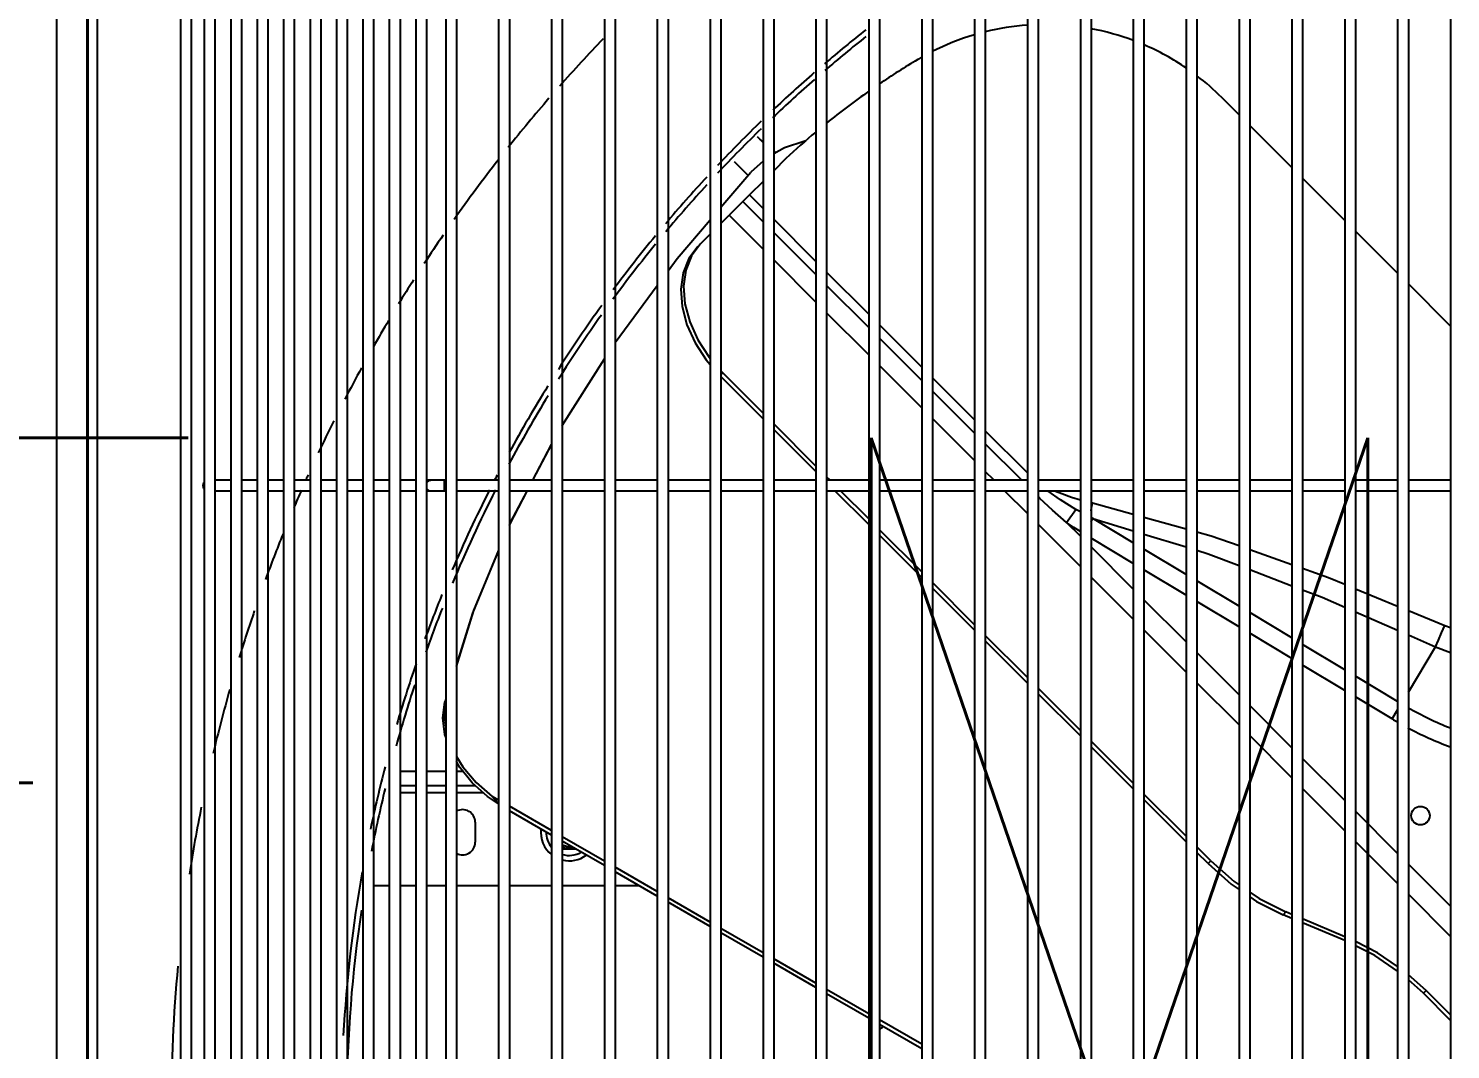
# Model space of a CAD drawing. Header units: metres. Extents: x -367 to 374, y -238 to 224.
# Drawn here: x 240.5619 to 240.9605, y 217.6601 to 217.9463 of the extents above; entities that cross this region are included whole.
import ezdxf
from ezdxf.enums import TextEntityAlignment as Align

# ---------------------------------------------------------------- set-up
doc = ezdxf.new("R2010")
doc.units = ezdxf.units.M
for name, color, linetype in [('ELE-ALIMENTADORES', 160, 'Continuous'), ('LA_BAU_BASES GERAIS_R00$0$ARQ-XREF-ATT', 8, 'Continuous'), ('LA_BAU_BASES GERAIS_R00$0$BASE', 253, 'Continuous'), ('LA_BAU_BASES GERAIS_R00$0$dutos', 31, 'Continuous')]:
    doc.layers.add(name, color=color, linetype=linetype)
doc.styles.add('LA_BAU_BASES GERAIS_R00$0$R60-125-RS', font='romans.shx', dxfattribs={"height": 0.19})
doc.styles.add('LA_BAU_BASES GERAIS_R00$0$R80-100-RS', font='romans.shx', dxfattribs={"height": 0.203})

# ---------------------------------------------------------------- blocks, each defined once
blk = doc.blocks.new('LA_BAU_BASES GERAIS_R00$0$A$C5BA41825')
at = {"layer": 'LA_BAU_BASES GERAIS_R00$0$dutos', "color": 251}
for p, q in [((-26.16880838038226, 40.29707436454305), (-26.16880838038226, 38.107074364543)), ((-26.18013655497571, 38.10962436454304), (-26.18013655497571, 40.29452436454301)), ((-26.17135838038226, 38.10962436454304), (-26.17135838038226, 40.29452436454301)), ((-26.07111968589244, 40.12119266126558), (-26.07111968589244, 39.27525855573538)), ((-26.06811968589244, 40.12119266126558), (-26.06811968589244, 39.27525855573538)), ((-26.05629968589244, 40.12119266126558), (-26.05629968589244, 39.27525855573538)), ((-26.05329968589244, 40.12119266126558), (-26.05329968589244, 39.27525855573538)), ((-26.04147968589244, 40.12119266126558), (-26.04147968589244, 39.27525855573538)), ((-26.03847968589244, 40.12119266126558), (-26.03847968589244, 39.27525855573538)), ((-26.02665968589244, 40.12119266126558), (-26.02665968589244, 39.27525855573538)), ((-26.02365968589244, 40.12119266126558), (-26.02365968589244, 39.27525855573538)), ((-26.01183968589244, 40.12119266126558), (-26.01183968589244, 39.27525855573538)), ((-26.00883968589244, 40.12119266126558), (-26.00883968589244, 39.27525855573538)), ((-25.99701968589245, 40.12119266126558), (-25.99701968589245, 39.27525855573538)), ((-25.99401968589245, 40.12119266126558), (-25.99401968589245, 39.27525855573538)), ((-25.98219968589245, 40.12119266126558), (-25.98219968589245, 39.27525855573538)), ((-25.97919968589245, 40.12119266126558), (-25.97919968589245, 39.27525855573538)), ((-25.96737968589245, 40.12119266126558), (-25.96737968589245, 39.27525855573538)), ((-25.96437968589245, 40.12119266126558), (-25.96437968589245, 39.27525855573538)), ((-25.95255968589245, 40.12119266126558), (-25.95255968589245, 39.27525855573538)), ((-25.94955968589245, 40.12119266126558), (-25.94955968589245, 39.27525855573538)), ((-25.93773968589245, 40.12119266126558), (-25.93773968589245, 39.27525855573538)), ((-25.93473968589245, 40.12119266126558), (-25.93473968589245, 39.27525855573538)), ((-25.92291968589245, 40.12119266126558), (-25.92291968589245, 39.27525855573538)), ((-25.91991968589245, 40.12119266126558), (-25.91991968589245, 39.27525855573538)), ((-25.90809968589245, 40.12119266126558), (-25.90809968589245, 39.27525855573538)), ((-25.90509968589244, 40.12119266126558), (-25.90509968589244, 39.27525855573538)), ((-25.89327968589244, 40.12119266126558), (-25.89327968589244, 39.27525855573538)), ((-25.89027968589244, 40.12119266126558), (-25.89027968589244, 39.27525855573538)), ((-25.87845968589244, 40.12119266126558), (-25.87845968589244, 39.27525855573538)), ((-25.87545968589244, 40.12119266126558), (-25.87545968589244, 39.27525855573538)), ((-25.86363968589244, 40.12119266126558), (-25.86363968589244, 39.27525855573538)), ((-25.86063968589244, 40.12119266126558), (-25.86063968589244, 39.27525855573538)), ((-25.84881968589244, 40.12119266126558), (-25.84881968589244, 39.27525855573538)), ((-25.84581968589244, 40.12119266126558), (-25.84581968589244, 39.27525855573538)), ((-25.83399968589244, 40.12119266126558), (-25.83399968589244, 39.27525855573538)), ((-25.83099968589244, 40.12119266126558), (-25.83099968589244, 39.27525855573538)), ((-25.81917968589244, 40.12119266126558), (-25.81917968589244, 39.27525855573538)), ((-25.81617968589244, 40.12119266126558), (-25.81617968589244, 39.27525855573538)), ((-25.80435968589244, 40.12119266126558), (-25.80435968589244, 39.27525855573538)), ((-25.80135968589244, 40.12119266126558), (-25.80135968589244, 39.27525855573538)), ((-25.78953968589244, 40.12119266126558), (-25.78953968589244, 39.27525855573538)), ((-26.1454396858928, 40.10296685413687), (-26.1454396858928, 39.29536887348809)), ((-26.1424396858928, 40.10296685413687), (-26.1424396858928, 39.29536887348809)), ((-26.13871487642044, 39.33915567005283), (-26.13871487642044, 40.05915567005286)), ((-26.13571487642044, 39.33915567005283), (-26.13571487642044, 40.05915567005286)), ((-26.13130487642044, 39.33915567005283), (-26.13130487642044, 40.05915567005286)), ((-26.12830487642044, 39.33915567005283), (-26.12830487642044, 40.05915567005286)), ((-26.12389487642044, 39.33915567005283), (-26.12389487642044, 40.05915567005286)), ((-26.12089487642044, 39.33915567005283), (-26.12089487642044, 40.05915567005286)), ((-26.11648487642044, 39.33915567005283), (-26.11648487642044, 40.05915567005286)), ((-26.11348487642044, 39.33915567005283), (-26.11348487642044, 40.05915567005286)), ((-26.10907487642044, 39.33915567005283), (-26.10907487642044, 40.05915567005286)), ((-26.10607487642044, 39.33915567005283), (-26.10607487642044, 40.05915567005286)), ((-26.10166487642044, 39.33915567005283), (-26.10166487642044, 40.05915567005286)), ((-26.09866487642044, 39.33915567005283), (-26.09866487642044, 40.05915567005286)), ((-26.09425487642044, 39.33915567005283), (-26.09425487642044, 40.05915567005286)), ((-26.09125487642044, 39.33915567005283), (-26.09125487642044, 40.05915567005286)), ((-26.08684487642044, 39.33915567005283), (-26.08684487642044, 40.05915567005286)), ((-26.08384487642044, 39.33915567005283), (-26.08384487642044, 40.05915567005286)), ((-26.07943487642044, 39.33915567005283), (-26.07943487642044, 40.05915567005286)), ((-26.07643487642044, 39.33915567005283), (-26.07643487642044, 40.05915567005286)), ((-26.17165127360153, 39.34032436454345), (-26.17165127360153, 40.02524436454303)), ((-25.84881968589244, 39.98215384003799), (-25.8536002880648, 39.98693444221146)), ((-25.83399968589244, 39.96733384003801), (-25.84581968589244, 39.97915384003795)), ((-25.98219968589245, 39.97437003520417), (-25.98378371302444, 39.97595406233609)), ((-25.98219968589245, 39.97451697501538), (-25.98308703152698, 39.97525738083982)), ((-25.97857665426408, 39.97149389853541), (-25.97919968589245, 39.97201375937391)), ((-25.97580447224044, 39.96985596959507), (-25.97919968589245, 39.96646075594299)), ((-25.99401968589245, 39.95622796876955), (-25.98564480057135, 39.96606409959327)), ((-25.98650446751644, 39.96520443264706), (-25.99024044128262, 39.96894040641325)), ((-25.98219968589245, 39.96913501686379), (-25.98564480057135, 39.96606409959327)), ((-25.98219968589245, 39.96346075594306), (-25.98600745129499, 39.95965299054046)), ((-25.81917968589244, 39.95251384003791), (-25.83099968589244, 39.96433384003797)), ((-25.98600745129499, 39.95965299054046), (-25.99170542368117, 39.95395501815437)), ((-25.98219968589245, 39.9521304842699), (-25.98786482106735, 39.95779562076814)), ((-25.98219968589245, 39.95584522392051), (-25.98600745129499, 39.95965299054046)), ((-25.99401968589245, 39.951640755943), (-25.99170542368117, 39.95395501815437)), ((-25.98219968589245, 39.94444928036557), (-25.99170542368117, 39.95395501815437)), ((-25.96737968589245, 39.94102521917944), (-25.97919968589245, 39.95284522296049)), ((-25.80435968589244, 39.93769384003792), (-25.81617968589244, 39.94951384003798)), ((-25.99970542368081, 39.94595501815354), (-25.99701968589245, 39.94864075594307)), ((-25.96737968589245, 39.93731048081065), (-25.97919968589245, 39.94913048356955)), ((-25.96737968589245, 39.92962928036559), (-25.97919968589245, 39.94144928036565)), ((-25.95255968589245, 39.92620521443939), (-25.96437968589245, 39.93802521822045)), ((-26.02365968589244, 39.91832271538738), (-26.01183968589244, 39.93430458396381)), ((-25.95255968589245, 39.9224904773514), (-25.96437968589245, 39.9343104801103)), ((-25.78953968589244, 39.92287384003794), (-25.80135968589244, 39.93469384003799)), ((-25.95255968589245, 39.9148092803656), (-25.96437968589245, 39.92662928036555)), ((-25.93773968589245, 39.91138520969832), (-25.94955968589245, 39.92320521347938)), ((-25.93773968589245, 39.90767047389215), (-25.94955968589245, 39.91949047665105)), ((-26.03847968589244, 39.89498782428598), (-26.02665968589244, 39.91372234943287)), ((-25.99401968589245, 39.9103482496696), (-25.9934922202459, 39.9097418147187)), ((-25.99401968589245, 39.90921434907102), (-25.9934922202459, 39.9097418147187)), ((-25.98219968589245, 39.89844928036518), (-25.9934922202459, 39.9097418147187)), ((-25.93773968589245, 39.89998928036562), (-25.94955968589245, 39.91180928036556)), ((-25.98219968589245, 39.89689928036557), (-25.99401968589245, 39.90871928036563)), ((-25.92291968589245, 39.89656520495828), (-25.93473968589245, 39.90838520873945)), ((-25.92291968589245, 39.89285047043177), (-25.93473968589245, 39.9046704731918)), ((-25.96737968589245, 39.8836292803652), (-25.97919968589245, 39.89544928036526)), ((-25.96737968589245, 39.88207928036559), (-25.97919968589245, 39.89389928036564)), ((-25.92291968589245, 39.88516928036563), (-25.93473968589245, 39.89698928036557)), ((-25.90809968589245, 39.88174520021721), (-25.91991968589245, 39.89356520399826)), ((-26.04147968589244, 39.88978331133865), (-26.04678736045826, 39.87965567005244)), ((-26.0467502353339, 39.87965567005244), (-26.04147968589244, 39.88971253745615)), ((-25.90972488859281, 39.87965567005244), (-25.91991968589245, 39.88985046973141)), ((-25.91740607558044, 39.87965567005244), (-25.91991968589245, 39.88216928036559)), ((-26.13130487642044, 39.87965567005244), (-26.13571487642044, 39.87965567005244)), ((-26.12389487642044, 39.87965567005244), (-26.12830487642044, 39.87965567005244)), ((-26.11648487642044, 39.87965567005244), (-26.12089487642044, 39.87965567005244)), ((-26.10907487642044, 39.87965567005244), (-26.11348487642044, 39.87965567005244)), ((-26.10166487642044, 39.87965567005244), (-26.10607487642044, 39.87965567005244)), ((-26.09425487642044, 39.87965567005244), (-26.09866487642044, 39.87965567005244)), ((-26.08684487642044, 39.87965567005244), (-26.09125487642044, 39.87965567005244)), ((-26.07943487642044, 39.87965567005244), (-26.08384487642044, 39.87965567005244)), ((-26.07111968589244, 39.87965567005244), (-26.07643487642044, 39.87965567005244)), ((-26.07143968589208, 39.87665567005251), (-26.07143968589208, 39.87965567005244)), ((-26.05629968589244, 39.87965567005244), (-26.06811968589244, 39.87965567005244)), ((-26.04147968589244, 39.87965567005244), (-26.05329968589244, 39.87965567005244)), ((-26.02665968589244, 39.87965567005244), (-26.03847968589244, 39.87965567005244)), ((-26.01183968589244, 39.87965567005244), (-26.02365968589244, 39.87965567005244)), ((-25.99701968589245, 39.87965567005244), (-26.00883968589244, 39.87965567005244)), ((-25.98219968589245, 39.87965567005244), (-25.99401968589245, 39.87965567005244)), ((-25.96737968589245, 39.87965567005244), (-25.97919968589245, 39.87965567005244)), ((-25.96340607557972, 39.87965567005244), (-25.96437968589245, 39.88062928036527)), ((-25.95255968589245, 39.87965567005244), (-25.96437968589245, 39.87965567005244)), ((-25.93773968589245, 39.87965567005244), (-25.94955968589245, 39.87965567005244)), ((-25.92291968589245, 39.87965567005244), (-25.93473968589245, 39.87965567005244)), ((-25.90809968589245, 39.87965567005244), (-25.91991968589245, 39.87965567005244)), ((-25.89327968589244, 39.87965567005244), (-25.90509968589244, 39.87965567005244)), ((-25.87845968589244, 39.87965567005244), (-25.89027968589244, 39.87965567005244)), ((-25.86363968589244, 39.87965567005244), (-25.87545968589244, 39.87965567005244)), ((-25.84881968589244, 39.87965567005244), (-25.86063968589244, 39.87965567005244)), ((-25.83399968589244, 39.87965567005244), (-25.84581968589244, 39.87965567005244)), ((-25.81917968589244, 39.87965567005244), (-25.83099968589244, 39.87965567005244)), ((-25.80435968589244, 39.87965567005244), (-25.81617968589244, 39.87965567005244)), ((-25.78953968589244, 39.87965567005244), (-25.80135968589244, 39.87965567005244)), ((-26.13130487642044, 39.87665567005251), (-26.13571487642044, 39.87665567005251)), ((-26.12389487642044, 39.87665567005251), (-26.12830487642044, 39.87665567005251)), ((-26.11648487642044, 39.87665567005251), (-26.12089487642044, 39.87665567005251)), ((-26.10907487642044, 39.87665567005251), (-26.11348487642044, 39.87665567005251)), ((-26.10166487642044, 39.87665567005251), (-26.10607487642044, 39.87665567005251)), ((-26.09425487642044, 39.87665567005251), (-26.09866487642044, 39.87665567005251)), ((-26.08684487642044, 39.87665567005251), (-26.09125487642044, 39.87665567005251)), ((-26.07943487642044, 39.87665567005251), (-26.08384487642044, 39.87665567005251)), ((-26.07111968589244, 39.87665567005251), (-26.07643487642044, 39.87665567005251)), ((-26.05629968589244, 39.87665567005251), (-26.06811968589244, 39.87665567005251)), ((-26.04147968589244, 39.87665567005251), (-26.05329968589244, 39.87665567005251)), ((-26.02665968589244, 39.87665567005251), (-26.03847968589244, 39.87665567005251)), ((-26.01183968589244, 39.87665567005251), (-26.02365968589244, 39.87665567005251)), ((-25.99701968589245, 39.87665567005251), (-26.00883968589244, 39.87665567005251)), ((-25.98219968589245, 39.87665567005251), (-25.99401968589245, 39.87665567005251)), ((-25.96737968589245, 39.87665567005251), (-25.97919968589245, 39.87665567005251)), ((-25.95255968589245, 39.87665567005251), (-25.96437968589245, 39.87665567005251)), ((-25.95255968589245, 39.8672592803656), (-25.96195607558044, 39.87665567005251)), ((-25.95255968589245, 39.86880928036521), (-25.96040607557972, 39.87665567005251)), ((-25.93773968589245, 39.87665567005251), (-25.94955968589245, 39.87665567005251)), ((-25.92291968589245, 39.87665567005251), (-25.93473968589245, 39.87665567005251)), ((-25.90809968589245, 39.87665567005251), (-25.91991968589245, 39.87665567005251)), ((-25.90809968589245, 39.87034928036564), (-25.91440607558044, 39.87665567005251)), ((-25.89327968589244, 39.87665567005251), (-25.90509968589244, 39.87665567005251)), ((-25.87845968589244, 39.87665567005251), (-25.89027968589244, 39.87665567005251)), ((-25.86363968589244, 39.87665567005251), (-25.87545968589244, 39.87665567005251)), ((-25.84881968589244, 39.87665567005251), (-25.86063968589244, 39.87665567005251)), ((-25.83399968589244, 39.87665567005251), (-25.84581968589244, 39.87665567005251)), ((-25.81917968589244, 39.87665567005251), (-25.83099968589244, 39.87665567005251)), ((-25.80435968589244, 39.87665567005251), (-25.81617968589244, 39.87665567005251)), ((-25.78953968589244, 39.87665567005251), (-25.80135968589244, 39.87665567005251)), ((-25.8971278420459, 39.86782743651872), (-25.89454406948481, 39.87147522368889)), ((-25.89327968589244, 39.87077140457723), (-25.89454406815608, 39.87147522556415)), ((-25.89027968589244, 39.87342887552234), (-25.88985798005753, 39.87332357959247)), ((-25.88985798005753, 39.87332357959247), (-25.87845968589244, 39.87016589956409)), ((-25.93773968589245, 39.85398928036523), (-25.94955968589245, 39.86580928036528)), ((-25.89327968589244, 39.85552928036554), (-25.90509968589244, 39.8673492803656)), ((-25.89327968589244, 39.86397928036524), (-25.8971278420459, 39.86782743651872)), ((-25.88973980228917, 39.86894215262339), (-25.89027968589244, 39.86920312631287)), ((-25.89027968589244, 39.86804363541864), (-25.88973980228808, 39.86894215262453)), ((-25.88973980232844, 39.86894215264851), (-25.87845968589244, 39.865492739611)), ((-25.87845968589244, 39.86216437490452), (-25.88973980232844, 39.86894215264851)), ((-25.87545968589244, 39.86933480677578), (-25.86363968589244, 39.8660603011881)), ((-25.93773968589245, 39.85243928036562), (-25.94955968589245, 39.86425928036556)), ((-25.87845968589244, 39.85637625235358), (-25.89027968589244, 39.86347842487032)), ((-25.87545968589244, 39.86457535199509), (-25.86363968589244, 39.86096084479254)), ((-25.87845968589244, 39.84915928036526), (-25.89027968589244, 39.8609792803652)), ((-25.86363968589244, 39.85325962053105), (-25.87545968589244, 39.86036179304779)), ((-25.84581968589244, 39.86026458602669), (-25.83399968589244, 39.8560496556812)), ((-25.86363968589244, 39.84747149797909), (-25.87545968589244, 39.85457367049582)), ((-25.84581968589244, 39.8546167982754), (-25.83399968589244, 39.85009515398019)), ((-25.92291968589245, 39.83916928036524), (-25.93473968589245, 39.85098928036518)), ((-25.87845968589244, 39.84070928036556), (-25.89027968589244, 39.85252928036562)), ((-25.84881968589244, 39.84435486615655), (-25.86063968589244, 39.85145703867317)), ((-25.92291968589245, 39.83761928036563), (-25.93473968589245, 39.84943928036557)), ((-25.86363968589244, 39.83433928036527), (-25.87545968589244, 39.84615928036521)), ((-25.84881968589244, 39.83856674360561), (-25.86063968589244, 39.84566891612235)), ((-25.81617968589244, 39.8492702598387), (-25.80435968589244, 39.84439522592231)), ((-25.83399968589244, 39.83545011178308), (-25.84581968589244, 39.84255228429981)), ((-25.81617968589244, 39.8427736748165), (-25.80435968589244, 39.83761466668193)), ((-25.80135968589244, 39.84315790766891), (-25.79114396980771, 39.83894454367578)), ((-25.86363968589244, 39.82588928036557), (-25.87545968589244, 39.83770928036563)), ((-25.79114396980771, 39.83894454367578), (-25.78953968589244, 39.83840138372557)), ((-25.90809968589245, 39.82434928036525), (-25.91991968589245, 39.8361692803652)), ((-25.90809968589245, 39.82279928036564), (-25.91991968589245, 39.83461928036559)), ((-25.83399968589244, 39.829661989231), (-25.84581968589244, 39.83676416174774)), ((-25.81917968589244, 39.82654535740846), (-25.83099968589244, 39.8336475299252)), ((-25.80135968589244, 39.83630527375465), (-25.79372196129899, 39.83297167956596)), ((-25.84881968589244, 39.81951928036517), (-25.86063968589244, 39.83133928036523)), ((-25.80135968589244, 39.82026037123364), (-25.79372196129899, 39.83297167956596)), ((-25.79372196129899, 39.83297167956596), (-25.78953968589244, 39.83136607855909)), ((-25.81917968589244, 39.82075723485764), (-25.83099968589244, 39.82785940737426)), ((-25.84881968589244, 39.81106928036559), (-25.86063968589244, 39.82288928036564)), ((-25.80435968589244, 39.81764060303499), (-25.81617968589244, 39.82474277555173)), ((-26.07114807769499, 39.81832001566852), (-26.07138526712153, 39.81755725526341)), ((-26.07111968589244, 39.81801725544597), (-26.07138526712153, 39.81755725526341)), ((-25.89327968589244, 39.80952928036527), (-25.90509968589244, 39.82134928036521)), ((-25.89327968589244, 39.80797928036554), (-25.90509968589244, 39.8197992803656)), ((-25.80586734199826, 39.81275837166379), (-25.81617968589244, 39.81895465299976)), ((-25.83399968589244, 39.80469928036518), (-25.84581968589244, 39.81651928036524)), ((-25.80586734199826, 39.81275837166379), (-25.80435968589244, 39.81526753278706)), ((-25.87845968589244, 39.79470928036528), (-25.89027968589244, 39.80652928036523)), ((-25.83399968589244, 39.7962492803656), (-25.84581968589244, 39.80806928036554)), ((-25.87845968589244, 39.79315928036556), (-25.89027968589244, 39.80497928036561)), ((-26.07943487642044, 39.798034099603), (-26.08384487642044, 39.798034099603)), ((-26.07111968589244, 39.798034099603), (-26.07643487642044, 39.798034099603)), ((-26.06627007405026, 39.798034099603), (-26.06811968589244, 39.798034099603)), ((-25.81917968589244, 39.7898792803652), (-25.83099968589244, 39.80169928036526)), ((-26.07943487642044, 39.79403409960264), (-26.08384487642044, 39.79403409960264)), ((-26.07111968589244, 39.79403409960264), (-26.07643487642044, 39.79403409960264)), ((-26.06276379502771, 39.79403409960264), (-26.06811968589244, 39.79403409960264)), ((-26.08684487642044, 39.79203409960303), (-26.08708277371935, 39.79203409960303)), ((-26.07943487642044, 39.79203409960303), (-26.08384487642044, 39.79203409960303)), ((-26.07111968589244, 39.79203409960303), (-26.07643487642044, 39.79203409960303)), ((-26.06054661088771, 39.79203409960303), (-26.06811968589244, 39.79203409960303)), ((-26.05629968589244, 39.79000327124015), (-26.05808501501863, 39.79103403149179)), ((-25.86363968589244, 39.77988928036518), (-25.87545968589244, 39.79170928036524)), ((-25.86363968589244, 39.77833928036557), (-25.87545968589244, 39.79015928036563)), ((-25.81917968589244, 39.78142928036561), (-25.83099968589244, 39.79324928036556)), ((-26.04147968589244, 39.7814469402507), (-26.05329968589244, 39.78827122043288)), ((-26.04147968589244, 39.78019921211614), (-26.05329968589244, 39.78702349229832)), ((-25.80435968589244, 39.77505928036521), (-25.81617968589244, 39.78687928036527)), ((-26.06285694583062, 39.78378409960305), (-26.06285694583062, 39.77818409960344)), ((-26.02665968589244, 39.77289060926125), (-26.03847968589244, 39.77971488944343)), ((-26.02665968589244, 39.7716428811267), (-26.03847968589244, 39.77846716130887)), ((-25.80435968589244, 39.76660928036563), (-25.81617968589244, 39.77842928036557)), ((-26.03461190956226, 39.77623409960336), (-26.03847968589244, 39.77623409960336)), ((-25.85672991095208, 39.77297950542481), (-25.86063968589244, 39.77688928036525)), ((-25.85750491095244, 39.77220450542563), (-25.86063968589244, 39.77533928036564)), ((-26.01183968589244, 39.7643342782718), (-26.02365968589244, 39.77115855845398)), ((-26.01183968589244, 39.76308655013725), (-26.02365968589244, 39.76991083031942)), ((-25.85750491095244, 39.77220450542563), (-25.85672991095208, 39.77297950542481)), ((-25.78953968589244, 39.76023928036523), (-25.80135968589244, 39.77205928036528)), ((-26.08684487642044, 39.76598409960263), (-26.09125487642044, 39.76598409960263)), ((-26.07943487642044, 39.76598409960263), (-26.08384487642044, 39.76598409960263)), ((-26.07111968589244, 39.76598409960263), (-26.07643487642044, 39.76598409960263)), ((-26.05629968589244, 39.76598409960263), (-26.06811968589244, 39.76598409960263)), ((-26.04147968589244, 39.76598409960263), (-26.05329968589244, 39.76598409960263)), ((-26.02665968589244, 39.76598409960263), (-26.03847968589244, 39.76598409960263)), ((-26.01685838878444, 39.76598409960263), (-26.02365968589244, 39.76598409960263)), ((-25.99701968589245, 39.75577794728235), (-26.00883968589244, 39.76260222746453)), ((-25.78953968589244, 39.75178928036564), (-25.80135968589244, 39.76360928036559)), ((-25.99701968589245, 39.7545302191478), (-26.00883968589244, 39.76135449932997)), ((-25.83570287651754, 39.7586512008005), (-25.8364778765168, 39.75787620080121)), ((-25.83399968589244, 39.7579355131129), (-25.83570287651754, 39.7586512008005)), ((-25.98219968589245, 39.7472216162929), (-25.99401968589245, 39.75404589647508)), ((-25.83399968589244, 39.75683485493289), (-25.8364778765168, 39.75787620080121)), ((-25.81917968589244, 39.75170808830774), (-25.83099968589244, 39.75667490080411)), ((-25.81917968589244, 39.75060743012773), (-25.83099968589244, 39.75557424262411)), ((-25.98219968589245, 39.74597388815835), (-25.99401968589245, 39.75279816834052)), ((-25.96737968589245, 39.73866528530345), (-25.97919968589245, 39.74548956548563)), ((-25.96737968589245, 39.7374175571689), (-25.97919968589245, 39.74424183735107)), ((-25.79638916494117, 39.73663875941395), (-25.80135968589244, 39.74103011862815)), ((-25.79716416494044, 39.73586375941363), (-25.80135968589244, 39.73957042110374)), ((-25.95255968589245, 39.73010895431401), (-25.96437968589245, 39.73693323449618)), ((-25.95255968589245, 39.72886122617945), (-25.96437968589245, 39.73568550636162)), ((-25.79638916494117, 39.73663875941395), (-25.79716416494044, 39.73586375941363)), ((-25.78953968589244, 39.72823928036564), (-25.79716416494044, 39.73586375941363)), ((-25.78953968589244, 39.72978928036525), (-25.79638916494117, 39.73663875941395)), ((-25.93773968589245, 39.72155262332444), (-25.94955968589245, 39.72837690350673)), ((-25.93773968589245, 39.72030489519), (-25.94955968589245, 39.72712917537217))]:
    blk.add_line(p, q, dxfattribs=at)
for points in [[(-25.97015845025972, 39.97477034739654), (-25.97052011833171, 39.97472716038487), (-25.97616100467354, 39.9728780534449), (-25.97919968589245, 39.97113690458673)], [(-26.00883968589244, 39.93836089578485), (-26.00624270524335, 39.94187228355327), (-25.99701968589245, 39.95270453037756)], [(-25.99970542368081, 39.94595501815354), (-26.00222417275608, 39.94262105756775), (-26.00383091620444, 39.93860000770633), (-26.00446390777717, 39.93404639525943), (-26.00409882196335, 39.92913521300011), (-26.00274968880626, 39.92405519490922), (-26.00046835473572, 39.91900156323322), (-25.99734249014044, 39.91416852620125), (-25.99701968589245, 39.91379739344666)], [(-26.00048042368117, 39.94518001815436), (-26.00299917275535, 39.94184605756845), (-26.00460591620372, 39.93782500770601), (-26.00523890777753, 39.933271395259), (-26.00487382196371, 39.92836021300081), (-26.00352468880553, 39.92328019490992), (-26.00124335473499, 39.91822656323291), (-25.99811749014081, 39.91339352620196), (-25.99701968589245, 39.91213136463762)], [(-26.13913583831535, 39.87815567005248), (-26.13888774411353, 39.87903734793099), (-26.13871487642044, 39.87918237338886)], [(-26.13871487642044, 39.87712896671724), (-26.13888774411353, 39.87727399217397), (-26.13913583831535, 39.87815567005248)], [(-26.07643487642044, 39.87886984900308), (-26.07638774411317, 39.87903734793099), (-26.07573822506044, 39.87958225482703), (-26.07533680020953, 39.87965567005244)], [(-26.07533680020953, 39.87665567005251), (-26.07573822506044, 39.87672908527793), (-26.07638774411317, 39.87727399217397), (-26.07643487642044, 39.87744149110301)], [(-26.05329968589244, 39.86694225089502), (-26.0528541701419, 39.86800859915832), (-26.04832245933681, 39.87665567005251)], [(-26.04835959462953, 39.87665567005251), (-26.05325679891572, 39.867311252322), (-26.05329968589244, 39.86720860874777)], [(-25.8971278420459, 39.86782743651872), (-25.9010988206408, 39.87132333998773), (-25.90459861319426, 39.87458933327503), (-25.90509968589244, 39.87508069894193)], [(-25.89454406948481, 39.87147522368889), (-25.89882564044154, 39.87414099522812), (-25.90233152018262, 39.87665567005251)], [(-25.90023205762117, 39.87665567005251), (-25.89851652327135, 39.8759358963332), (-25.8957869992339, 39.87495632980301), (-25.89327968589244, 39.87419790845399)], [(-25.89027968589244, 39.87113971476379), (-25.89012674991353, 39.87196830859466), (-25.8898579794859, 39.87332358016522)], [(-25.89327968589244, 39.86528989478018), (-25.89506838375135, 39.86642276426778), (-25.8971278420459, 39.86782743651872)], [(-25.86063968589244, 39.8652292083998), (-25.85661657693353, 39.86411468278527), (-25.84881968589244, 39.86133436530156)], [(-26.05629968589244, 39.860028556663), (-26.06364497462917, 39.84244870476164), (-26.06811968589244, 39.82805880288925)], [(-26.06811968589244, 39.82745360728518), (-26.06323984151972, 39.84315034751285), (-26.05629968589244, 39.85976170837466)], [(-25.86063968589244, 39.86004345717652), (-25.85747846555317, 39.85907676904742), (-25.84881968589244, 39.85576442372997)], [(-25.83099968589244, 39.85497987640633), (-25.82378818904481, 39.85240830644773), (-25.81917968589244, 39.85050757809211)], [(-25.83099968589244, 39.84894752852449), (-25.82553726473426, 39.84685792400126), (-25.81917968589244, 39.84408306774378)], [(-25.79372195946736, 39.83297168261504), (-25.79291629644626, 39.83488345524268), (-25.7920531227739, 39.83688331443102), (-25.79114396973353, 39.83894454374888)], [(-26.07111968589244, 39.80760784354629), (-26.07138628357826, 39.80838098364052), (-26.07194079857862, 39.81310317015107), (-26.07138526712153, 39.81755725526341)], [(-26.07111968589244, 39.81707109131401), (-26.07153000770481, 39.81366193242161), (-26.07111968589244, 39.81048204543106)], [(-26.06811968589244, 39.80222658506671), (-26.06636335817208, 39.79929011271327), (-26.0626126847899, 39.79490858112263), (-26.05808501501863, 39.79103403149179)], [(-26.05629968589244, 39.78891385276631), (-26.05939954754153, 39.79099939677872), (-26.06367611167499, 39.79485705032778), (-26.06718383409572, 39.79915326028083), (-26.06811968589244, 39.80079199588408)], [(-26.05629968589244, 39.78903562409937), (-26.05704339319499, 39.78973031644637), (-26.05808501501863, 39.79103403149179)], [(-25.85750491095244, 39.77220450542563), (-25.85098571457899, 39.76644492140122), (-25.84881968589244, 39.76496893966305)], [(-25.85672991095208, 39.77297950542481), (-25.85021071457972, 39.76721992140153), (-25.84881968589244, 39.76627204247836)], [(-25.84581968589244, 39.76422777351536), (-25.84312998833972, 39.76239495177322), (-25.83570287651754, 39.7586512008005)], [(-25.84581968589244, 39.76292467070016), (-25.84390498834008, 39.7616199517729), (-25.8364778765168, 39.75787620080121)], [(-25.80435968589244, 39.74338730936779), (-25.80998908755353, 39.74722331306555), (-25.81617968589244, 39.75034378022781)], [(-25.80435968589244, 39.74208420655248), (-25.8107640875539, 39.74644831306523), (-25.81617968589244, 39.74917812945102)]]:
    blk.add_lwpolyline(points, dxfattribs=at)
blk.add_circle((-25.79797580632335, 39.78564596354454), 0.002599999999636362, dxfattribs=at)
for centre, radius, start, end in [((-25.71393938038226, 39.70257436454335), 0.3864947102519999, 128.2792010861463, 130.5019865456317), ((-25.90309776274881, 39.93743696752847), 0.07000000000036362, 94.10544101630786, 103.9063866578977), ((-25.90309776274881, 39.93743696752847), 0.07000000000036362, 69.36849174855405, 79.43921227738824), ((-25.71393938038226, 39.70257436454335), 0.4341807889319999, 136.1457511107472, 138.5180555493089), ((-25.71393938038226, 39.70257436454335), 0.3850000000003635, 128.4534226396633, 130.684823706901), ((-25.90309776274881, 39.93743696752847), 0.07000000000036362, 106.487816963812, 116.9481112040135), ((-25.90309776274881, 39.93743696752847), 0.07000000000036362, 55.60670731964711, 66.68294957821226), ((-25.82928099649499, 39.81329381460489), 0.2144314280116363, 120.7361418911031, 124.1338963232411), ((-25.90309776274881, 39.93743696752847), 0.07000000000036362, 119.6957687331911, 120.7361418911031), ((-25.71393938038226, 39.70257436454335), 0.3864947102519999, 131.0661223711163, 133.3973013606809), ((-25.90309776274881, 39.93743696752847), 0.07000000000036362, 45.00000000021461, 52.61689798434671), ((-25.71393938038226, 39.70257436454335), 0.3850000000003635, 131.2511479582164, 133.6229747387397), ((-25.71393938038226, 39.70257436454335), 0.4341807889319999, 139.1189088078921, 141.4832182748359), ((-25.82928099649499, 39.81329381460489), 0.2144314280116363, 125.0992047917638, 129.0547900143959), ((-25.71393938038226, 39.70257436454335), 0.3850000000003635, 134.2828963076709, 136.8826803565998), ((-25.71393938038226, 39.70257436454335), 0.3864947102519999, 134.0546885766629, 136.6444479240934), ((-25.82928099649499, 39.81329381460489), 0.2144314280116363, 130.1159438133721, 133.1029659522888), ((-25.71393938038226, 39.70257436454335), 0.4341807889319999, 142.0828457069213, 144.8074965168845), ((-25.71393938038226, 39.70257436454335), 0.3864947102519999, 137.3017190698173, 139.8916080679687), ((-25.71393938038226, 39.70257436454335), 0.3850000000003635, 137.5425065210501, 140.1425084944499), ((-25.71393938038226, 39.70257436454335), 0.4341807889319999, 145.5217081182709, 146.7875267165072), ((-25.71393938038226, 39.70257436454335), 0.3850000000003635, 140.8025406847057, 143.7126398569019), ((-25.71393938038226, 39.70257436454335), 0.3864947102519999, 140.5490610882829, 143.3864186506927), ((-25.71393938038226, 39.70257436454335), 0.4341807889319999, 147.5018369076656, 148.5511189357954), ((-25.71393938038226, 39.70257436454335), 0.3864947102519999, 144.2003454210044, 147.4079394632842), ((-25.71393938038226, 39.70257436454335), 0.3850000000003635, 144.529769385582, 147.7498888214068), ((-25.71393938038226, 39.70257436454335), 0.4341807889319999, 149.2640894839314, 150.3867864461832), ((-25.71393938038226, 39.70257436454335), 0.4341807889319999, 151.2815871589011, 152.5990149621816), ((-25.71393938038226, 39.70257436454335), 0.3864947102519999, 148.2221120319734, 151.4294851943876), ((-25.71393938038226, 39.70257436454335), 0.3850000000003635, 148.5672152784357, 151.8617121282109), ((-25.71393938038226, 39.70257436454335), 0.4341807889319999, 153.4960116313817, 154.8147117388983), ((-25.71393938038226, 39.70257436454335), 0.4341807889319999, 155.711240044417, 155.8931808419792), ((-25.71393938038226, 39.70257436454335), 0.3864947102519999, 152.4834994664559, 152.6925597414314), ((-25.71393938038226, 39.70257436454335), 0.4341807889319999, 156.3347717083686, 157.0272944888218), ((-25.71393938038226, 39.70257436454335), 0.3864947102519999, 153.1788256707338, 156.8513292707948), ((-25.71393938038226, 39.70257436454335), 0.3850000000003635, 153.0692793049651, 157.3593921056099), ((-25.71393938038226, 39.70257436454335), 0.4341807889319999, 158.0801453755812, 159.8905240671739), ((-25.71393938038226, 39.70257436454335), 0.3864947102519999, 157.9597651796395, 159.9234316602906), ((-25.71393938038226, 39.70257436454335), 0.4341807889319999, 161.1238579329983, 162.9367497918022), ((-25.71393938038226, 39.70257436454335), 0.3850000000003635, 158.4720984317971, 160.4433225433272), ((-25.71393938038226, 39.70257436454335), 0.3864947102519999, 161.0316505356367, 163.6832612999529), ((-25.71393938038226, 39.70257436454335), 0.3850000000003635, 161.875007392319, 164.551365351106), ((-25.71393938038226, 39.70257436454335), 0.4341807889319999, 164.1682995526978, 166.6172823115089), ((-25.75557096691717, 39.89646559674702), 0.0926942589872727, 240.3472999701249, 248.4642752818607), ((-25.75557096691717, 39.89646559674702), 0.0976556499294545, 239.0000000014226, 239.9924284205153), ((-25.75557096691717, 39.89646559674702), 0.0976556499294545, 241.9666230829676, 249.5891662148172), ((-25.71393938038226, 39.70257436454335), 0.3864947102519999, 165.4966763267307, 168.1624648090366), ((-25.71393938038226, 39.70257436454335), 0.3850000000003635, 166.3717850995127, 169.0481081659241), ((-25.71393938038226, 39.70257436454335), 0.4341807889319999, 168.6452909326553, 171.1631621383115), ((-26.0664069458299, 39.78378409960305), 0.003550000000363635, 0, 119.3720481752787), ((-26.03650639031863, 39.78098409960273), 0.00799999999963636, 173.3678720288534, 231.4347661335657), ((-26.0664069458299, 39.77818409960344), 0.003550000000363635, 240.6668442156869, 0), ((-26.03650639031863, 39.78098409960273), 0.006499999999636361, 179.1767291938978, 219.8752046172236), ((-26.03650639031863, 39.78098409960273), 0.00799999999963636, 255.686182997933, 306.6321279695541), ((-26.03650457070953, 39.78098094794564), 0.004488466777090907, 243.8667825860638, 284.9772145125361), ((-26.03650639031863, 39.78098409960273), 0.004000000000363635, 240.4207126017019, 277.4491818183425), ((-26.03650639031863, 39.78098409960273), 0.006499999999636361, 252.3192866070492, 300.7513922201779), ((-25.71393938038226, 39.70257436454335), 0.3864947102519999, 169.9763560308409, 176.820391693556), ((-25.71393938038226, 39.70257436454335), 0.3850000000003635, 171.5502265737585, 179.5046949095205), ((-25.71393938038226, 39.70257436454335), 0.4341807889319999, 174.5927680945387, 179.9557383340907), ((-25.95045639031935, 39.72748409960343), 0.001999999999636363, 297.9771349531665, 334.1834071961277)]:
    blk.add_arc(centre, radius, start, end, dxfattribs=at)
blk = doc.blocks.new('LA_BAU_BASES GERAIS_R00')
at = {"layer": 'LA_BAU_BASES GERAIS_R00$0$ARQ-XREF-ATT'}
blk.add_blockref('LA_BAU_BASES GERAIS_R00$0$A$C5BA41825', (266.75, 177.9399999999999), dxfattribs=at)
at = {"layer": 'LA_BAU_BASES GERAIS_R00$0$BASE', "insert": (239.4669767338206, 218.1699473610048), "char_height": 0.203, "width": 4.404628274168999, "attachment_point": 1, "style": 'LA_BAU_BASES GERAIS_R00$0$R80-100-RS'}
blk.add_mtext('PÁTIO DESCOBERTO\\PCASA DE MÁQUINAS DE AR CONDICIONADO', dxfattribs=at)
at = {"layer": 'LA_BAU_BASES GERAIS_R00$0$BASE', "style": 'LA_BAU_BASES GERAIS_R00$0$R60-125-RS'}
for p in [(242.7815727361595, 218.919159373358), (358.6365727361596, 192.964159373358)]:
    blk.add_attdef('S', text='', height=0.19, rotation=90, dxfattribs=at).set_placement(p, align=Align.MIDDLE_CENTER)
at = {"layer": 'LA_BAU_BASES GERAIS_R00$0$BASE', "style": 'LA_BAU_BASES GERAIS_R00$0$R80-100-RS'}
blk.add_attdef('ACESSO', text='', height=0.203, dxfattribs=at).set_placement((365.922255870473, 191.9868442639211), align=Align.TOP_CENTER)
at = {"layer": 'LA_BAU_BASES GERAIS_R00$0$BASE', "style": 'LA_BAU_BASES GERAIS_R00$0$R60-125-RS'}
blk.add_attdef('S', text='', height=0.19, dxfattribs=at).set_placement((266.114159373358, 180.9134272638404), align=Align.MIDDLE_CENTER)

msp = doc.modelspace()

# ---------------------------------------------------------------- block references
at = {"layer": 'ELE-ALIMENTADORES', "color": 2}
msp.add_blockref('LA_BAU_BASES GERAIS_R00', (0, 0), dxfattribs=at)

doc.saveas('drawing.dxf')
